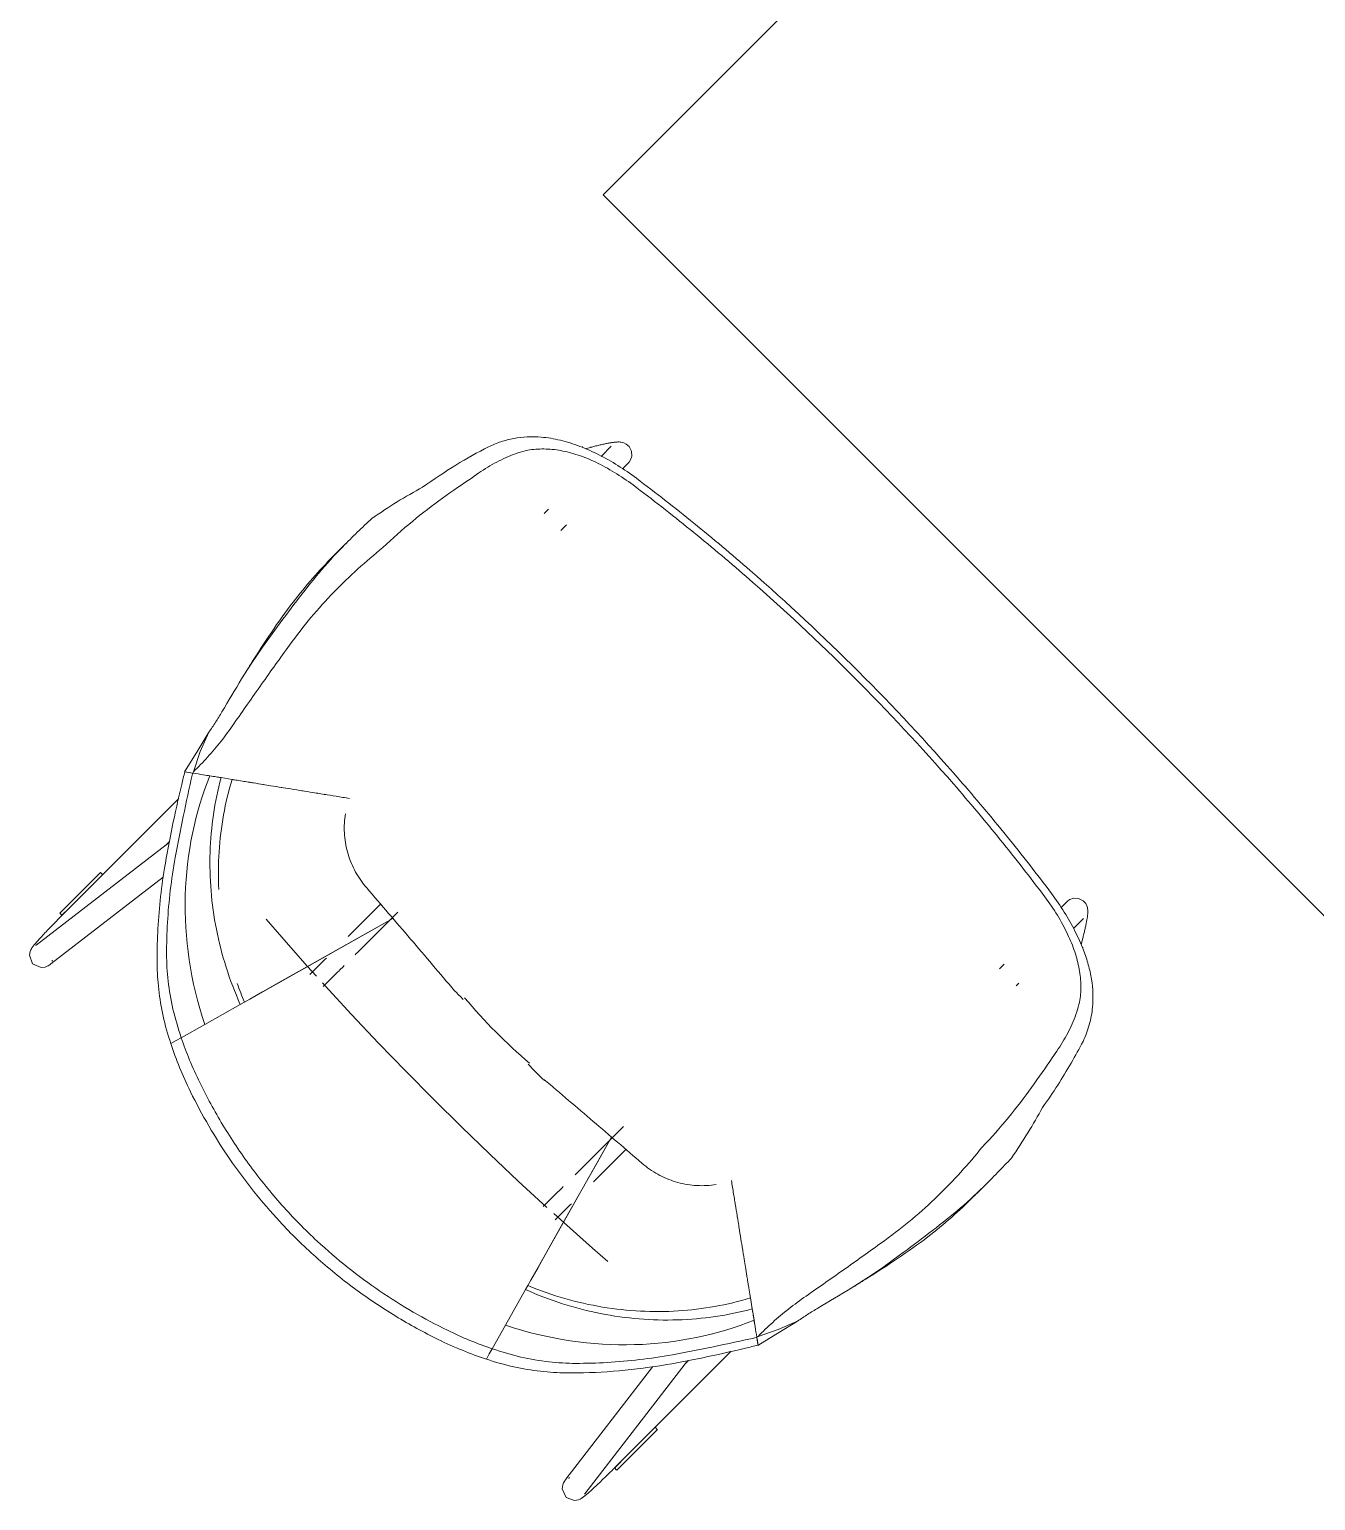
# Model space of a CAD drawing. Header units: millimetres. Extents: x 79795 to 317870, y -36033 to 97293.
# Drawn here: x 186275 to 187138, y 24326 to 25312 of the extents above; entities that cross this region are included whole.
import ezdxf

# ---------------------------------------------------------------- set-up
doc = ezdxf.new("R2010")
doc.units = ezdxf.units.MM
doc.header["$MEASUREMENT"] = 0
doc.layers.add('I-FURN', color=8, linetype='CONTINUOUS', lineweight=9)

msp = doc.modelspace()

# ---------------------------------------------------------------- linework, layer by layer
at = {"layer": 'I-FURN'}
for p, q in [((187155.08, 25696.07), (186660.1, 25201.1)), ((186660.1, 25201.1), (187155.08, 24706.12)), ((186646.16, 25032.26), (186646.29, 25031.76)), ((186651.49, 25031.69), (186648.08, 25030.78)), ((186651.68, 25031.74), (186651.49, 25031.69)), ((186652.41, 25031.93), (186651.68, 25031.74)), ((186653.13, 25032.12), (186652.41, 25031.93)), ((186653.85, 25032.31), (186653.13, 25032.12)), ((186654.57, 25032.49), (186653.85, 25032.31)), ((186655.28, 25032.67), (186654.57, 25032.49)), ((186655.99, 25032.84), (186655.28, 25032.67)), ((186656.7, 25033.01), (186655.99, 25032.84)), ((186657.39, 25033.18), (186656.7, 25033.01)), ((186658.08, 25033.34), (186657.39, 25033.18)), ((186658.76, 25033.5), (186658.08, 25033.34)), ((186659.44, 25033.65), (186658.76, 25033.5)), ((186665.56, 25032.47), (186658.87, 25025.77)), ((186660.1, 25033.79), (186659.44, 25033.65)), ((186660.75, 25033.93), (186660.1, 25033.79)), ((186661.39, 25034.07), (186660.75, 25033.93)), ((186662.01, 25034.2), (186661.39, 25034.07)), ((186662.63, 25034.32), (186662.01, 25034.2)), ((186663.23, 25034.44), (186662.63, 25034.32)), ((186663.81, 25034.55), (186663.23, 25034.44)), ((186664.38, 25034.65), (186663.81, 25034.55)), ((186664.94, 25034.75), (186664.38, 25034.65)), ((186665.48, 25034.84), (186664.94, 25034.75)), ((186666.01, 25034.92), (186665.48, 25034.84)), ((186666.52, 25035), (186666.01, 25034.92)), ((186667.02, 25035.07), (186666.52, 25035)), ((186667.5, 25035.13), (186667.02, 25035.07)), ((186667.98, 25035.19), (186667.5, 25035.13)), ((186668.45, 25035.24), (186667.98, 25035.19)), ((186668.91, 25035.28), (186668.45, 25035.24)), ((186669.37, 25035.31), (186668.91, 25035.28)), ((186669.84, 25035.33), (186669.37, 25035.31)), ((186670.32, 25035.34), (186669.84, 25035.33)), ((186670.84, 25035.33), (186670.32, 25035.34)), ((186671.42, 25035.3), (186670.84, 25035.33)), ((186672.1, 25035.22), (186671.42, 25035.3)), ((186672.94, 25035.05), (186672.1, 25035.22)), ((186674.06, 25034.71), (186672.94, 25035.05)), ((186675.58, 25033.94), (186674.06, 25034.71)), ((186677.5, 25032.24), (186675.58, 25033.94)), ((186679.08, 25029.16), (186677.5, 25032.24)), ((186677.5, 25021.85), (186676.88, 25021.15)), ((186678.44, 25023.28), (186677.5, 25021.85)), ((186679.25, 25025.71), (186678.44, 25023.28)), ((186679.08, 25029.16), (186679.25, 25025.71)), ((186673.09, 25017.37), (186676.88, 25021.15)), ((186623.37, 24990.27), (186620.48, 24987.39)), ((186631.79, 24976.07), (186635.47, 24979.75)), ((186487.6, 24967.24), (186481.66, 24961.3)), ((186431.7, 24897.83), (186439.86, 24909.14)), ((186424.53, 24887.16), (186431.7, 24897.83)), ((186417.69, 24876.55), (186424.53, 24887.16)), ((186395.68, 24840.76), (186387.55, 24827.46)), ((186389.96, 24827.81), (186395.68, 24840.76)), ((186387.55, 24827.46), (186379.43, 24814.15)), ((186385.42, 24814.29), (186389.96, 24827.81)), ((186379.47, 24814.25), (186384.85, 24813.38)), ((186384.82, 24813.38), (186379.48, 24814.25)), ((186384.79, 24813.39), (186379.48, 24814.25)), ((186384.73, 24812.9), (186384.82, 24813.38)), ((186385.42, 24814.29), (186384.85, 24813.38)), ((186390.24, 24812.5), (186396.28, 24811.52)), ((186396.28, 24811.52), (186400.6, 24810.83)), ((186400.6, 24810.83), (186403.84, 24810.3)), ((186403.84, 24810.3), (186411.23, 24809.1)), ((186375.46, 24796.27), (186301.51, 24722.31)), ((186487.25, 24786.07), (186487.04, 24784.58)), ((186367.14, 24765.27), (186279.88, 24698.05)), ((186366.66, 24764.84), (186369.33, 24767.5)), ((186367.14, 24765.27), (186368.31, 24766.05)), ((186323.07, 24746.69), (186295.81, 24719.43)), ((186323.12, 24746.64), (186324.49, 24745.28)), ((186289.64, 24685.38), (186365.15, 24743.54)), ((186970.89, 24727.14), (186967.1, 24723.35)), ((186971.59, 24727.76), (186970.89, 24727.14)), ((186973.01, 24728.7), (186971.59, 24727.76)), ((186975.45, 24729.51), (186973.01, 24728.7)), ((186978.9, 24729.34), (186975.45, 24729.51)), ((186978.9, 24729.34), (186981.98, 24727.76)), ((186981.98, 24727.76), (186983.68, 24725.84)), ((186983.68, 24725.84), (186984.45, 24724.32)), ((186294.43, 24715.15), (186295.38, 24716.13)), ((186295.38, 24716.13), (186296.35, 24717.11)), ((186297.22, 24718.02), (186295.86, 24719.38)), ((186296.35, 24717.11), (186297.32, 24718.1)), ((186301.53, 24722.32), (186297.22, 24718.02)), ((186297.32, 24718.1), (186298.3, 24719.09)), ((186298.3, 24719.09), (186299.29, 24720.09)), ((186299.29, 24720.09), (186300.29, 24721.09)), ((186300.29, 24721.09), (186301.28, 24722.09)), ((186301.28, 24722.09), (186301.51, 24722.31)), ((186419.5, 24659.81), (186519.08, 24715.91)), ((186510.81, 24725.56), (186489.13, 24703.88)), ((186495.36, 24693.15), (186522.4, 24720.18)), ((186519.08, 24715.91), (186502.35, 24706.49)), ((186984.45, 24724.32), (186984.79, 24723.2)), ((186984.66, 24716.27), (186984.58, 24715.74)), ((186984.74, 24716.78), (186984.66, 24716.27)), ((186984.81, 24717.28), (186984.74, 24716.78)), ((186984.79, 24723.2), (186984.96, 24722.36)), ((186984.87, 24717.77), (186984.81, 24717.28)), ((186984.93, 24718.24), (186984.87, 24717.77)), ((186984.98, 24718.71), (186984.93, 24718.24)), ((186984.96, 24722.36), (186985.03, 24721.68)), ((186985.01, 24719.17), (186984.98, 24718.71)), ((186985.05, 24719.63), (186985.01, 24719.17)), ((186985.03, 24721.68), (186985.07, 24721.1)), ((186985.07, 24720.1), (186985.05, 24719.63)), ((186985.07, 24721.1), (186985.08, 24720.58)), ((186985.08, 24720.58), (186985.07, 24720.1)), ((186285.07, 24705.37), (186285.82, 24706.17)), ((186285.82, 24706.17), (186286.58, 24706.98)), ((186286.58, 24706.98), (186287.37, 24707.82)), ((186287.37, 24707.82), (186288.19, 24708.68)), ((186288.19, 24708.68), (186289.02, 24709.56)), ((186289.02, 24709.56), (186289.88, 24710.45)), ((186289.88, 24710.45), (186290.76, 24711.36)), ((186290.76, 24711.36), (186291.65, 24712.29)), ((186291.65, 24712.29), (186292.56, 24713.23)), ((186292.56, 24713.23), (186293.49, 24714.19)), ((186293.49, 24714.19), (186294.43, 24715.15)), ((186434.14, 24715.36), (186444.56, 24703.29)), ((186502.35, 24706.49), (186480.92, 24694.41)), ((186975.51, 24709.13), (186982.21, 24715.82)), ((186982.58, 24706.25), (186982.41, 24705.54)), ((186982.75, 24706.96), (186982.58, 24706.25)), ((186982.92, 24707.65), (186982.75, 24706.96)), ((186983.08, 24708.34), (186982.92, 24707.65)), ((186983.23, 24709.02), (186983.08, 24708.34)), ((186983.39, 24709.7), (186983.23, 24709.02)), ((186983.53, 24710.36), (186983.39, 24709.7)), ((186983.67, 24711.01), (186983.53, 24710.36)), ((186983.81, 24711.65), (186983.67, 24711.01)), ((186983.94, 24712.27), (186983.81, 24711.65)), ((186984.06, 24712.89), (186983.94, 24712.27)), ((186984.18, 24713.49), (186984.06, 24712.89)), ((186984.29, 24714.07), (186984.18, 24713.49)), ((186984.39, 24714.64), (186984.29, 24714.07)), ((186984.49, 24715.2), (186984.39, 24714.64)), ((186984.58, 24715.74), (186984.49, 24715.2)), ((186277.07, 24696.1), (186277.4, 24696.57)), ((186277.4, 24696.57), (186277.73, 24697.01)), ((186277.73, 24697.01), (186278.07, 24697.46)), ((186278.07, 24697.46), (186278.44, 24697.91)), ((186278.44, 24697.91), (186278.83, 24698.39)), ((186278.83, 24698.39), (186279.24, 24698.89)), ((186279.24, 24698.89), (186279.69, 24699.41)), ((186279.62, 24697.86), (186279.67, 24697.9)), ((186279.67, 24697.9), (186279.83, 24698.02)), ((186279.69, 24699.41), (186280.17, 24699.96)), ((186279.83, 24698.02), (186279.88, 24698.05)), ((186280.17, 24699.96), (186280.68, 24700.54)), ((186280.68, 24700.54), (186281.22, 24701.15)), ((186281.22, 24701.15), (186281.79, 24701.79)), ((186281.79, 24701.79), (186282.39, 24702.45)), ((186282.39, 24702.45), (186283.01, 24703.14)), ((186283.01, 24703.14), (186283.67, 24703.86)), ((186283.67, 24703.86), (186284.36, 24704.6)), ((186284.36, 24704.6), (186285.07, 24705.37)), ((186444.56, 24703.29), (186461.72, 24683.91)), ((186980.52, 24698.35), (186981.43, 24701.75)), ((186981.48, 24701.95), (186981.43, 24701.75)), ((186981.67, 24702.67), (186981.48, 24701.95)), ((186981.5, 24696.56), (186982, 24696.42)), ((186981.86, 24703.39), (186981.67, 24702.67)), ((186982.05, 24704.11), (186981.86, 24703.39)), ((186982.23, 24704.83), (186982.05, 24704.11)), ((186982.41, 24705.54), (186982.23, 24704.83)), ((186275.38, 24691.21), (186275.84, 24693.72)), ((186277.47, 24685.55), (186275.38, 24691.21)), ((186275.84, 24693.72), (186276.34, 24694.87)), ((186276.34, 24694.87), (186276.73, 24695.57)), ((186276.73, 24695.57), (186277.07, 24696.1)), ((186290.37, 24687.2), (186290.49, 24687.36)), ((186290.49, 24687.36), (186290.66, 24687.58)), ((186290.66, 24687.58), (186290.89, 24687.87)), ((186480.92, 24694.41), (186461.35, 24683.39)), ((186473.79, 24688.55), (186463.51, 24678.26)), ((186473.79, 24688.55), (186474.48, 24689.23)), ((186494.55, 24692.33), (186493.73, 24691.51)), ((186495.36, 24693.15), (186494.55, 24692.33)), ((186277.47, 24685.55), (186283.29, 24682.91)), ((186283.29, 24682.91), (186286.04, 24683.32)), ((186286.04, 24683.32), (186287.26, 24683.82)), ((186287.26, 24683.82), (186287.98, 24684.22)), ((186287.98, 24684.22), (186288.53, 24684.57)), ((186288.53, 24684.57), (186289, 24684.9)), ((186289, 24684.9), (186289.44, 24685.22)), ((186289.44, 24685.22), (186289.64, 24685.38)), ((186461.35, 24683.39), (186444.66, 24673.98)), ((186461.72, 24683.91), (186467.77, 24677.19)), ((186472.43, 24670.21), (186482.28, 24680.06)), ((186482.88, 24680.66), (186482.28, 24680.06)), ((186483.58, 24681.36), (186482.88, 24680.66)), ((186484.29, 24682.07), (186483.58, 24681.36)), ((186485.02, 24682.8), (186484.29, 24682.07)), ((186485.77, 24683.55), (186485.02, 24682.8)), ((186486.52, 24684.3), (186485.77, 24683.55)), ((186929.05, 24685.29), (186925.81, 24682.06)), ((186431.71, 24666.69), (186423.18, 24661.88)), ((186444.66, 24673.98), (186431.71, 24666.69)), ((186473.65, 24670.71), (186471.86, 24672.67)), ((186491.38, 24651.48), (186473.65, 24670.71)), ((186937.12, 24670.74), (186938.84, 24672.46)), ((186416.79, 24658.28), (186392.91, 24644.83)), ((186392.91, 24644.83), (186416.79, 24658.28)), ((186419.5, 24659.81), (186416.79, 24658.28)), ((186416.79, 24658.28), (186419.5, 24659.81)), ((186423.18, 24661.88), (186419.5, 24659.81)), ((186509.42, 24632.37), (186491.38, 24651.48)), ((186392.91, 24644.83), (186377.2, 24635.97)), ((186377.2, 24635.97), (186392.91, 24644.83)), ((186370.18, 24632.02), (186373.68, 24633.99)), ((186370.18, 24632.02), (186373.68, 24633.99)), ((186373.68, 24633.99), (186377.2, 24635.97)), ((186373.68, 24633.99), (186377.2, 24635.97)), ((186527.73, 24613.42), (186509.42, 24632.37)), ((186546.3, 24594.66), (186527.73, 24613.42)), ((186620.67, 24607.2), (186620.37, 24607.99)), ((186565.07, 24576.12), (186546.3, 24594.66)), ((186584.04, 24557.84), (186565.07, 24576.12)), ((186665.65, 24569.34), (186609.55, 24469.76)), ((186673.7, 24576.45), (186642.88, 24545.63)), ((186656.23, 24552.62), (186665.65, 24569.34)), ((186653.62, 24539.39), (186675.3, 24561.07)), ((186603.16, 24539.83), (186584.04, 24557.84)), ((186644.15, 24531.18), (186656.23, 24552.62)), ((186622.41, 24522.13), (186603.16, 24539.83)), ((186641.34, 24544.08), (186642.16, 24544.9)), ((186642.16, 24544.9), (186642.88, 24545.63)), ((186629.8, 24532.54), (186619.95, 24522.69)), ((186629.8, 24532.54), (186630.48, 24533.22)), ((186630.48, 24533.22), (186631.18, 24533.92)), ((186631.18, 24533.92), (186631.89, 24534.64)), ((186631.89, 24534.64), (186632.63, 24535.37)), ((186632.63, 24535.37), (186633.37, 24536.11)), ((186633.13, 24511.61), (186644.15, 24531.18)), ((186734.32, 24537.31), (186735.8, 24537.51)), ((186911.04, 24531.92), (186916.98, 24537.86)), ((186628, 24513.77), (186638.28, 24524.06)), ((186638.89, 24524.66), (186638.28, 24524.06)), ((186623.72, 24494.92), (186633.13, 24511.61)), ((186633.65, 24511.98), (186626.93, 24518.03)), ((186653.03, 24494.83), (186633.65, 24511.98)), ((186616.43, 24481.97), (186623.72, 24494.92)), ((186663.3, 24485.95), (186653.03, 24494.83)), ((186858.88, 24490.12), (186847.57, 24481.96)), ((186611.62, 24473.44), (186616.43, 24481.97)), ((186847.57, 24481.96), (186836.9, 24474.79)), ((186608.02, 24467.05), (186609.55, 24469.76)), ((186609.55, 24469.76), (186608.02, 24467.05)), ((186609.55, 24469.76), (186611.62, 24473.44)), ((186836.9, 24474.79), (186826.29, 24467.95)), ((186594.57, 24443.17), (186608.02, 24467.05)), ((186608.02, 24467.05), (186594.57, 24443.17)), ((186758.84, 24461.49), (186760.04, 24454.1)), ((186760.04, 24454.1), (186760.56, 24450.86)), ((186760.56, 24450.86), (186761.26, 24446.54)), ((186585.71, 24427.46), (186594.57, 24443.17)), ((186594.57, 24443.17), (186585.71, 24427.46)), ((186761.26, 24446.54), (186762.24, 24440.51)), ((186777.54, 24440.22), (186764.03, 24435.69)), ((186777.2, 24437.81), (186790.5, 24445.94)), ((186790.5, 24445.94), (186777.54, 24440.22)), ((186763.12, 24435.08), (186762.64, 24434.99)), ((186764.03, 24435.69), (186763.11, 24435.11)), ((186763.11, 24435.11), (186763.99, 24429.73)), ((186763.98, 24429.75), (186763.12, 24435.08)), ((186763.89, 24430.33), (186763.12, 24435.05)), ((186763.89, 24429.69), (186777.2, 24437.81)), ((186583.73, 24423.94), (186581.76, 24420.44)), ((186583.73, 24423.94), (186581.76, 24420.44)), ((186585.71, 24427.46), (186583.73, 24423.94)), ((186585.71, 24427.46), (186583.73, 24423.94)), ((186672.05, 24351.77), (186746, 24425.72)), ((186693.36, 24415.51), (186635.12, 24339.9)), ((186647.79, 24330.14), (186715, 24417.4)), ((186717.24, 24419.59), (186714.55, 24416.89)), ((186715, 24417.4), (186715.79, 24418.57)), ((186669.17, 24346.07), (186696.43, 24373.33)), ((186695.02, 24374.75), (186696.38, 24373.38)), ((186667.75, 24347.49), (186672.03, 24351.76)), ((186670.83, 24350.55), (186671.83, 24351.55)), ((186671.83, 24351.55), (186672.05, 24351.77)), ((186637.32, 24340.92), (186637.61, 24341.16)), ((186661.1, 24341.02), (186662.03, 24341.91)), ((186662.03, 24341.91), (186662.97, 24342.82)), ((186662.97, 24342.82), (186663.93, 24343.75)), ((186663.93, 24343.75), (186664.89, 24344.69)), ((186664.89, 24344.69), (186665.87, 24345.64)), ((186665.87, 24345.64), (186666.85, 24346.61)), ((186666.85, 24346.61), (186667.84, 24347.58)), ((186669.12, 24346.12), (186667.75, 24347.49)), ((186667.84, 24347.58), (186668.83, 24348.57)), ((186668.83, 24348.57), (186669.83, 24349.55)), ((186669.83, 24349.55), (186670.83, 24350.55)), ((186632.64, 24333.55), (186633.06, 24336.3)), ((186635.29, 24327.73), (186632.64, 24333.55)), ((186633.06, 24336.3), (186633.56, 24337.52)), ((186633.56, 24337.52), (186633.96, 24338.24)), ((186633.96, 24338.24), (186634.31, 24338.79)), ((186634.31, 24338.79), (186634.63, 24339.26)), ((186634.63, 24339.26), (186634.96, 24339.7)), ((186634.96, 24339.7), (186635.12, 24339.9)), ((186636.94, 24340.63), (186637.1, 24340.75)), ((186637.1, 24340.75), (186637.32, 24340.92)), ((186650.28, 24330.94), (186650.89, 24331.48)), ((186650.89, 24331.48), (186651.53, 24332.05)), ((186651.53, 24332.05), (186652.19, 24332.65)), ((186652.19, 24332.65), (186652.88, 24333.28)), ((186652.88, 24333.28), (186653.6, 24333.94)), ((186653.6, 24333.94), (186654.34, 24334.62)), ((186654.34, 24334.62), (186655.11, 24335.34)), ((186655.11, 24335.34), (186655.91, 24336.08)), ((186655.91, 24336.08), (186656.72, 24336.84)), ((186656.72, 24336.84), (186657.56, 24337.63)), ((186657.56, 24337.63), (186658.42, 24338.45)), ((186658.42, 24338.45), (186659.29, 24339.28)), ((186659.29, 24339.28), (186660.19, 24340.14)), ((186660.19, 24340.14), (186661.1, 24341.02)), ((186635.29, 24327.73), (186640.95, 24325.64)), ((186640.95, 24325.64), (186643.46, 24326.11)), ((186643.46, 24326.11), (186644.61, 24326.6)), ((186644.61, 24326.6), (186645.31, 24326.99)), ((186645.31, 24326.99), (186645.84, 24327.33)), ((186645.84, 24327.33), (186646.31, 24327.66)), ((186646.31, 24327.66), (186646.75, 24327.99)), ((186646.75, 24327.99), (186647.19, 24328.33)), ((186647.19, 24328.33), (186647.65, 24328.7)), ((186647.6, 24329.88), (186647.64, 24329.94)), ((186647.64, 24329.94), (186647.75, 24330.09)), ((186647.65, 24328.7), (186648.13, 24329.09)), ((186647.75, 24330.09), (186647.79, 24330.14)), ((186648.13, 24329.09), (186648.62, 24329.51)), ((186648.62, 24329.51), (186649.15, 24329.95)), ((186649.15, 24329.95), (186649.7, 24330.43)), ((186649.7, 24330.43), (186650.28, 24330.94))]:
    msp.add_line(p, q, dxfattribs=at)
msp.add_arc((186854.8, 24905.07), 376.15, 220.12594, 229.52933, dxfattribs=at)
for centre, major_axis, ratio, start_param, end_param in [((190700.44, 23160.05), (4235.43, 4235.43), 0.743145, 1.876602, 1.878583), ((190944, 22105.71), (3756.55, -3756.55), 0.981627, 3.381927, 3.386869), ((185878.49, 24774.03), (411.51, 411.51), 0.743145, 5.413461, 5.430001), ((185109.79, 28750.7), (4235.43, 4235.43), 0.743145, 4.404602, 4.406583), ((184055.44, 28994.26), (3756.55, -3756.55), 0.981627, 6.037909, 6.042851), ((186723.77, 23928.75), (411.51, 411.51), 0.743145, 0.853184, 0.869724)]:
    msp.add_ellipse(centre, major_axis=major_axis, ratio=ratio, start_param=start_param, end_param=end_param, dxfattribs=at)
for points in [[(186538.97, 25005.02), (186546.45, 25010.34), (186561.34, 25020.19), (186575.96, 25028.43), (186583.2, 25032.12)], [(186644.47, 25032.39), (186648.72, 25030.74), (186657.2, 25026.96), (186669.98, 25019.76), (186678.26, 25014.07), (186682.36, 25011)], [(186609.54, 25029.8), (186605.12, 25028.73), (186596.47, 25025.95), (186584.12, 25019.57), (186576.13, 25014.31), (186572.22, 25011.38)], [(186655.09, 25021.77), (186651.14, 25023.65), (186643.33, 25026.83), (186631.65, 25029.86), (186620.3, 25030.96), (186613.08, 25030.41), (186609.54, 25029.8)], [(186680.14, 25006.5), (186676.05, 25009.56), (186667.79, 25015.16), (186659.35, 25019.74), (186655.09, 25021.77)], [(186505.03, 24984.11), (186510.65, 24987.97), (186521.94, 24995.32), (186533.29, 25001.92), (186538.97, 25005.02)], [(186572.22, 25011.38), (186565.66, 25007.11), (186552.43, 24997.91), (186532.15, 24982.49), (186518.88, 24970.7), (186512.29, 24964.5)], [(186485.45, 24965.09), (186488.72, 24968.38), (186495.24, 24974.84), (186501.76, 24981.07), (186505.03, 24984.11)], [(186439.86, 24909.14), (186444.78, 24915.76), (186454.54, 24928.89), (186469.5, 24947.86), (186479.97, 24959.57), (186485.45, 24965.09)], [(186512.29, 24964.5), (186506.67, 24959.96), (186495.59, 24950.41), (186479.36, 24934.86), (186463.96, 24917.83), (186454.41, 24905.55), (186449.82, 24899.18)], [(186485.44, 24965.06), (186483.33, 24962.97), (186481.23, 24960.88), (186479.14, 24958.77)], [(186479.14, 24958.77), (186474.36, 24953.97), (186465.12, 24944.02), (186456.4, 24933.43), (186452.14, 24928)], [(186452.14, 24928), (186447.13, 24921.44), (186437.5, 24907.87), (186428.33, 24893.64), (186423.8, 24886.44)], [(186449.82, 24899.18), (186443.51, 24890.45), (186430.96, 24872.92), (186418.6, 24855.26), (186412.46, 24846.4)], [(186395.68, 24840.76), (186397.21, 24842.95), (186400.2, 24847.41), (186403.07, 24852.04), (186404.46, 24854.4)], [(186412.46, 24846.4), (186409.69, 24842.4), (186403.96, 24834.66), (186394.92, 24823.84), (186388.62, 24817.35), (186385.42, 24814.29)], [(186377.61, 24805.79), (186375.2, 24796.01), (186370.89, 24776.82), (186367.49, 24758.5), (186365.97, 24749.6)], [(186373.13, 24756.75), (186374.83, 24765.73), (186378.43, 24784.1), (186382.52, 24803.2), (186384.73, 24812.9)], [(186396.28, 24811.52), (186386.47, 24786.94), (186374.91, 24732.46), (186383.33, 24673.53), (186392.91, 24644.83)], [(186384.79, 24813.39), (186383.36, 24813.62), (186381.59, 24813.9), (186379.48, 24814.25)], [(186384.85, 24813.38), (186387.55, 24812.94), (186389.85, 24812.57), (186391.75, 24812.26)], [(186391.76, 24812.26), (186393.66, 24811.95), (186395.17, 24811.7), (186396.28, 24811.52)], [(186403.84, 24810.3), (186399.56, 24794.12), (186394.6, 24760.43), (186398.78, 24708.43), (186409.5, 24674.56), (186416.79, 24658.28)], [(186396.28, 24811.52), (186397.9, 24811.26), (186399.34, 24811.03), (186400.6, 24810.83)], [(186400.6, 24810.83), (186401.86, 24810.62), (186402.94, 24810.45), (186403.84, 24810.3)], [(186425.7, 24806.76), (186427.74, 24806.43), (186429.96, 24806.07), (186432.32, 24805.69)], [(186431.92, 24805.75), (186433.65, 24805.47), (186435.45, 24805.18), (186437.34, 24804.87)], [(186437.35, 24804.87), (186439.7, 24804.49), (186442.15, 24804.1), (186444.71, 24803.68)], [(186444.08, 24803.78), (186446.21, 24803.44), (186448.42, 24803.08), (186450.68, 24802.71)], [(186450.66, 24802.72), (186453.3, 24802.29), (186456.03, 24801.85), (186458.79, 24801.4)], [(186457.93, 24801.54), (186460.4, 24801.14), (186462.89, 24800.73), (186465.44, 24800.32)], [(186465.48, 24800.32), (186468.29, 24799.86), (186471.14, 24799.4), (186474.06, 24798.93)], [(186472.95, 24799.11), (186475.6, 24798.68), (186478.3, 24798.24), (186481.02, 24797.8)], [(186480.98, 24797.81), (186483.97, 24797.32), (186486.99, 24796.83), (186490.06, 24796.33)], [(186487.04, 24784.58), (186486.45, 24780.29), (186486.2, 24771.58), (186488.65, 24758.79), (186493.73, 24746.79), (186498.7, 24739.64), (186501.53, 24736.36)], [(186367.36, 24691.91), (186367.35, 24698.92), (186367.75, 24713.08), (186369.63, 24734.66), (186371.81, 24749.34), (186373.13, 24756.75)], [(186365.97, 24749.6), (186364.77, 24742.29), (186362.81, 24727.8), (186361.22, 24706.49), (186360.94, 24692.5), (186361.01, 24685.55)], [(186501.53, 24736.36), (186511.34, 24725), (186530.97, 24702.13), (186550.62, 24679.02), (186560.46, 24667.4)], [(186956.24, 24730.4), (186959.3, 24726.32), (186964.9, 24718.05), (186969.48, 24709.61), (186971.51, 24705.35)], [(186982.13, 24694.73), (186980.48, 24698.99), (186976.7, 24707.46), (186969.5, 24720.24), (186963.81, 24728.52), (186960.73, 24732.63)], [(186971.51, 24705.35), (186973.39, 24701.41), (186976.57, 24693.59), (186979.6, 24681.91), (186980.7, 24670.56), (186980.15, 24663.34), (186979.54, 24659.8)], [(186377.2, 24635.97), (186374.96, 24642.44), (186371.22, 24655.23), (186368.06, 24674.02), (186367.35, 24686.02), (186367.36, 24691.91)], [(186361.01, 24685.55), (186361.04, 24679.93), (186361.76, 24668.45), (186364.7, 24650.47), (186368.13, 24638.22), (186370.18, 24632.02)], [(186414.76, 24672.26), (186416.22, 24668.08), (186417.8, 24663.93), (186419.5, 24659.81)], [(186560.46, 24667.4), (186562.41, 24665.46), (186564.35, 24663.51), (186566.3, 24661.57)], [(186979.54, 24659.8), (186978.46, 24655.36), (186975.67, 24646.68), (186969.3, 24634.37), (186964.04, 24626.39), (186961.12, 24622.48)], [(186383.39, 24599.74), (186380.75, 24605.16), (186375.89, 24615.98), (186371.92, 24626.7), (186370.18, 24632.02)], [(186377.2, 24635.97), (186378.86, 24631.01), (186382.59, 24621.01), (186387.11, 24610.94), (186389.55, 24605.9)], [(186954.76, 24589.23), (186958.35, 24594.2), (186965.15, 24604.1), (186974.02, 24619.04), (186979.36, 24628.69), (186981.86, 24633.46)], [(186609.74, 24618.13), (186613.38, 24614.48), (186617.02, 24610.84), (186620.67, 24607.2)], [(186961.12, 24622.48), (186956.85, 24615.92), (186947.65, 24602.69), (186932.22, 24582.41), (186920.44, 24569.14), (186914.24, 24562.55)], [(186620.37, 24607.99), (186631.44, 24598.61), (186653.47, 24579.86), (186675.26, 24561.15), (186686.1, 24551.8)], [(186933.85, 24555.29), (186937.71, 24560.93), (186945.08, 24572.23), (186951.67, 24583.56), (186954.76, 24589.23)], [(186914.24, 24562.55), (186909.7, 24556.93), (186900.15, 24545.85), (186884.6, 24529.62), (186867.57, 24514.22), (186855.28, 24504.68), (186848.92, 24500.08)], [(186686.1, 24551.8), (186689.39, 24548.96), (186696.55, 24543.98), (186708.54, 24538.91), (186721.34, 24536.47), (186730.03, 24536.71), (186734.32, 24537.31)], [(186933.85, 24555.29), (186930.81, 24552.02), (186924.58, 24545.5), (186918.11, 24538.98), (186914.83, 24535.71)], [(186746.07, 24540.32), (186746.57, 24537.25), (186747.06, 24534.23), (186747.54, 24531.24)], [(186914.83, 24535.71), (186909.31, 24530.23), (186897.6, 24519.77), (186878.63, 24504.81), (186865.5, 24495.04), (186858.88, 24490.12)], [(186877.74, 24502.4), (186883.17, 24506.66), (186893.76, 24515.38), (186903.71, 24524.63), (186908.51, 24529.4)], [(186908.51, 24529.4), (186910.61, 24531.49), (186912.71, 24533.59), (186914.8, 24535.7)], [(186751.14, 24509.06), (186751.59, 24506.28), (186752.03, 24503.57), (186752.45, 24500.93)], [(186753.52, 24494.34), (186753.17, 24496.48), (186752.82, 24498.68), (186752.45, 24500.94)], [(186848.92, 24500.08), (186840.19, 24493.77), (186822.66, 24481.22), (186805, 24468.86), (186796.14, 24462.72)], [(186836.17, 24474.06), (186843.38, 24478.59), (186857.6, 24487.76), (186871.18, 24497.4), (186877.74, 24502.4)], [(186753.42, 24494.97), (186753.83, 24492.42), (186754.23, 24489.94), (186754.61, 24487.59)], [(186755.49, 24482.18), (186755.21, 24483.91), (186754.92, 24485.72), (186754.61, 24487.61)], [(186755.43, 24482.58), (186755.81, 24480.22), (186756.16, 24478.07), (186756.49, 24476.04)], [(186609.55, 24469.76), (186625.86, 24463.01), (186659.58, 24453.43), (186710.66, 24450.92), (186743.29, 24456.82), (186758.84, 24461.49)], [(186757.09, 24472.28), (186756.91, 24473.43), (186756.71, 24474.66), (186756.5, 24475.96)], [(186757.06, 24472.49), (186757.53, 24469.58), (186758.32, 24464.7), (186758.73, 24462.19), (186758.84, 24461.49)], [(186608.02, 24467.05), (186624.29, 24459.76), (186658.16, 24449.05), (186710.17, 24444.86), (186743.86, 24449.82), (186760.04, 24454.1)], [(186796.14, 24462.72), (186792.14, 24459.95), (186784.4, 24454.22), (186773.58, 24445.18), (186767.09, 24438.89), (186764.03, 24435.69)], [(186760.56, 24450.86), (186760.36, 24452.12), (186760.18, 24453.2), (186760.04, 24454.1)], [(186761.26, 24446.54), (186761, 24448.16), (186760.77, 24449.6), (186760.56, 24450.86)], [(186790.5, 24445.94), (186792.69, 24447.47), (186797.15, 24450.47), (186801.78, 24453.33), (186804.14, 24454.72)], [(186555.64, 24439.81), (186560.68, 24437.37), (186570.75, 24432.85), (186580.74, 24429.12), (186585.71, 24427.46)], [(186594.57, 24443.17), (186623.27, 24433.59), (186682.2, 24425.18), (186736.67, 24436.74), (186761.26, 24446.54)], [(186762, 24442.02), (186761.69, 24443.92), (186761.44, 24445.43), (186761.26, 24446.54)], [(186763.11, 24435.11), (186762.68, 24437.81), (186762.3, 24440.11), (186762, 24442.02)], [(186581.76, 24420.44), (186576.44, 24422.18), (186565.71, 24426.15), (186554.9, 24431.01), (186549.48, 24433.65)], [(186762.64, 24434.99), (186752.95, 24432.79), (186733.86, 24428.69), (186715.48, 24425.1), (186706.49, 24423.39)], [(186763.12, 24435.05), (186763.33, 24433.76), (186763.6, 24432.13), (186763.89, 24430.32)], [(186581.76, 24420.44), (186587.96, 24418.39), (186600.21, 24414.96), (186618.19, 24412.03), (186629.67, 24411.3), (186635.29, 24411.28)], [(186641.64, 24417.63), (186635.76, 24417.61), (186623.75, 24418.33), (186604.97, 24421.48), (186592.18, 24425.22), (186585.71, 24427.46)], [(186706.49, 24423.39), (186699.09, 24422.07), (186684.43, 24419.9), (186662.81, 24418.01), (186648.65, 24417.61), (186641.64, 24417.63)], [(186699.34, 24416.23), (186708.29, 24417.76), (186726.66, 24421.17), (186745.8, 24425.47), (186755.52, 24427.88)], [(186635.29, 24411.28), (186645.64, 24411.15), (186666.65, 24411.85), (186688.33, 24414.45), (186699.34, 24416.23)]]:
    msp.add_open_spline(points, degree=3, dxfattribs=at)
for points, knots in [([(186583.2, 25032.12), (186585.91, 25033.42), (186591.45, 25035.63), (186603.04, 25038.59), (186616.35, 25039.27), (186631.36, 25036.85), (186640.06, 25034.09), (186644.47, 25032.39)], [-1, -1, -1, -1, -0.85, -0.7, -0.4, -0.2, 0, 0, 0, 0]), ([(186956.24, 24730.4), (186946.54, 24743.3), (186926.64, 24768.82), (186884.66, 24818.81), (186828.61, 24878.86), (186768.55, 24934.92), (186718.57, 24976.89), (186693.05, 24996.8), (186680.14, 25006.5)], [-1, -1, -1, -1, -0.875, -0.75, -0.5, -0.25, -0.125, 0, 0, 0, 0]), ([(186682.36, 25011), (186695.37, 25001.21), (186721.1, 24981.13), (186771.48, 24938.81), (186832.03, 24882.29), (186888.55, 24821.74), (186930.88, 24771.35), (186950.96, 24745.63), (186960.73, 24732.63)], [-1, -1, -1, -1, -0.875, -0.75, -0.5, -0.25, -0.125, 0, 0, 0, 0]), ([(186411.23, 24809.1), (186406.56, 24793.56), (186402.13, 24769.09), (186401.96, 24743.81), (186402.39, 24735.35)], [0, 0, 0, 0, 0.3333333, 0.5000122, 0.5000122, 0.5000122, 0.5000122]), ([(186411.23, 24809.1), (186411.76, 24809.02), (186413.42, 24808.75), (186417.43, 24808.1), (186420.77, 24807.56), (186422.23, 24807.32)], [-1, -1, -1, -1, -0.8928571, -0.7857143, -0.7142857, -0.7142857, -0.7142857, -0.7142857]), ([(186422.02, 24807.35), (186422.73, 24807.24), (186423.92, 24807.05), (186425.2, 24806.84), (186425.69, 24806.76)], [-0.71428571, -0.71428571, -0.71428571, -0.71428571, -0.67857143, -0.65678994, -0.65678994, -0.65678994, -0.65678994]), ([(186981.86, 24633.46), (186983.59, 24637.07), (186986.37, 24644.51), (186988.95, 24658.32), (186988.44, 24671.93), (186985.59, 24684.87), (186983.41, 24691.42), (186982.13, 24694.73)], [0, 0, 0, 0, 0.2, 0.4, 0.7, 0.85, 1, 1, 1, 1]), ([(186549.48, 24433.65), (186539.84, 24438.37), (186520.82, 24448.8), (186493.18, 24467.3), (186467.03, 24488.56), (186438.02, 24517.03), (186414.17, 24546.96), (186395.36, 24576.78), (186387.17, 24592.03), (186383.39, 24599.74)], [-1, -1, -1, -1, -0.861111, -0.722222, -0.583333, -0.444444, -0.222222, -0.111111, 0, 0, 0, 0]), ([(186389.55, 24605.9), (186394.24, 24596.24), (186404.62, 24577.18), (186423.08, 24549.49), (186444.32, 24523.31), (186472.8, 24494.29), (186502.76, 24470.46), (186532.64, 24451.71), (186547.91, 24443.56), (186555.64, 24439.81)], [-1, -1, -1, -1, -0.861111, -0.722222, -0.583333, -0.444444, -0.222222, -0.111111, 0, 0, 0, 0]), ([(186748.85, 24523.2), (186748.64, 24524.49), (186748.21, 24527.14), (186747.77, 24529.86), (186747.54, 24531.26)], [0.85714286, 0.85714286, 0.85714286, 0.85714286, 0.89285714, 0.93070121, 0.93070121, 0.93070121, 0.93070121]), ([(186748.67, 24524.32), (186749.09, 24521.7), (186749.55, 24518.83), (186750.01, 24516.02), (186750.05, 24515.74)], [-0.85714286, -0.85714286, -0.85714286, -0.85714286, -0.78571429, -0.77790979, -0.77790979, -0.77790979, -0.77790979]), ([(186751.28, 24508.19), (186751.18, 24508.79), (186750.79, 24511.21), (186750.38, 24513.76), (186750.06, 24515.68), (186750.06, 24515.73)], [0.71428571, 0.71428571, 0.71428571, 0.71428571, 0.73214286, 0.78571429, 0.78716796, 0.78716796, 0.78716796, 0.78716796])]:
    msp.add_open_spline(points, degree=3, knots=knots, dxfattribs=at)

doc.saveas('drawing.dxf')
